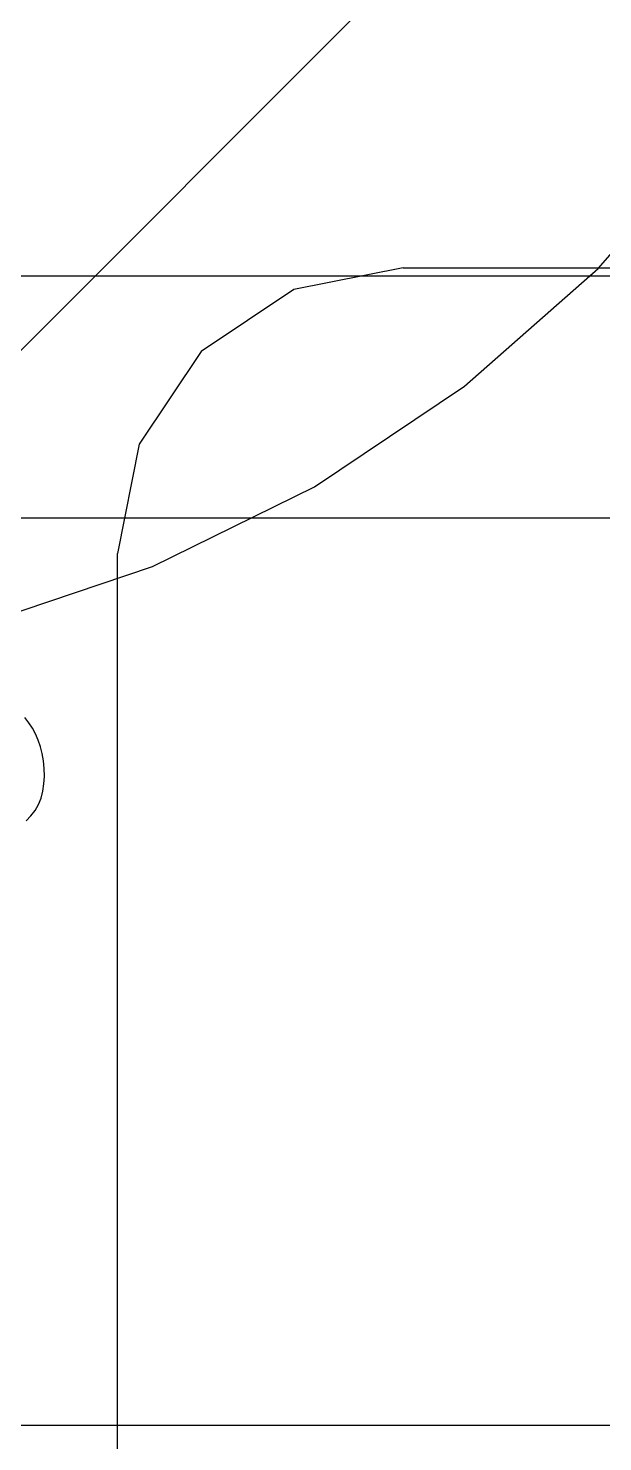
# Model space of a CAD drawing. Extents: x -257 to 298, y -311 to 343.
# Drawn here: x 4.41 to 10.85, y 0.8 to 16.63 of the extents above; entities that cross this region are included whole.
import ezdxf

# ---------------------------------------------------------------- set-up
doc = ezdxf.new("R2010")
doc.units = 0

msp = doc.modelspace()

# ---------------------------------------------------------------- linework, layer by layer
msp.add_line((0.937256, 9.62697), (15.0627, 23.7522))
msp.add_line((0.937256, 9.62697), (15.0627, 23.7522))
at = {"layer": 'Layer 1'}
for p, q in [((10.799881, 13.936028), (12.103157, 15.427704)), ((10.799881, 13.936028), (12.103157, 15.427704)), ((10.799881, 13.936028), (12.103157, 15.427704)), ((10.799881, 13.936028), (12.103157, 15.427704)), ((10.799881, 13.936028), (12.103157, 15.427704)), ((8.61333, 13.9426), (7.388743, 13.699015)), ((8.61333, 13.9426), (7.388743, 13.699015)), ((8.61333, 13.9426), (7.388743, 13.699015)), ((8.61333, 13.9426), (7.388743, 13.699015)), ((8.61333, 13.9426), (7.388743, 13.699015)), ((8.61333, 13.9421), (54.1866, 13.9421)), ((8.61333, 13.9421), (54.1866, 13.9421)), ((8.61333, 13.9421), (54.1866, 13.9421)), ((8.61333, 13.9421), (54.1866, 13.9421)), ((8.61333, 13.9421), (54.1866, 13.9421)), ((9.301221, 12.616381), (10.799881, 13.936028)), ((9.301221, 12.616381), (10.799881, 13.936028)), ((9.301221, 12.616381), (10.799881, 13.936028)), ((9.301221, 12.616381), (10.799881, 13.936028)), ((9.301221, 12.616381), (10.799881, 13.936028)), ((-111.946, 13.8518), (111.946, 13.8518)), ((-111.946, 13.8518), (111.946, 13.8518)), ((-111.946, 13.8518), (111.946, 13.8518)), ((-111.946, 13.8518), (111.946, 13.8518)), ((-111.946, 13.8518), (111.946, 13.8518)), ((-111.946, 13.8518), (111.946, 13.8518)), ((-111.946, 13.8518), (111.946, 13.8518)), ((7.388743, 13.699015), (6.350588, 13.005342)), ((7.388743, 13.699015), (6.350588, 13.005342)), ((7.388743, 13.699015), (6.350588, 13.005342)), ((7.388743, 13.699015), (6.350588, 13.005342)), ((7.388743, 13.699015), (6.350588, 13.005342)), ((6.350588, 13.005342), (5.656915, 11.967187)), ((6.350588, 13.005342), (5.656915, 11.967187)), ((6.350588, 13.005342), (5.656915, 11.967187)), ((6.350588, 13.005342), (5.656915, 11.967187)), ((6.350588, 13.005342), (5.656915, 11.967187)), ((7.62, 11.490973), (9.301221, 12.616381)), ((7.62, 11.490973), (9.301221, 12.616381)), ((7.62, 11.490973), (9.301221, 12.616381)), ((7.62, 11.490973), (9.301221, 12.616381)), ((7.62, 11.490973), (9.301221, 12.616381)), ((5.656915, 11.967187), (5.41333, 10.7426)), ((5.656915, 11.967187), (5.41333, 10.7426)), ((5.656915, 11.967187), (5.41333, 10.7426)), ((5.656915, 11.967187), (5.41333, 10.7426)), ((5.656915, 11.967187), (5.41333, 10.7426)), ((5.804757, 10.597697), (7.62, 11.490973)), ((5.804757, 10.597697), (7.62, 11.490973)), ((5.804757, 10.597697), (7.62, 11.490973)), ((5.804757, 10.597697), (7.62, 11.490973)), ((5.804757, 10.597697), (7.62, 11.490973)), ((0.698141, 11.1425), (26.8266, 11.1425)), ((0.698141, 11.1425), (26.8266, 11.1425)), ((0.698141, 11.1425), (26.8266, 11.1425)), ((0.698141, 11.1425), (26.8266, 11.1425)), ((0.698141, 11.1425), (26.8266, 11.1425)), ((0.698141, 11.1425), (26.8266, 11.1425)), ((0.698141, 11.1425), (26.8266, 11.1425)), ((0.698141, 11.1425), (26.8266, 11.1425)), ((0.698141, 11.1425), (26.8266, 11.1425)), ((0.698141, 11.1425), (26.8266, 11.1425)), ((5.41333, -43.0441), (5.41333, 10.7417)), ((5.41333, -43.0441), (5.41333, 10.7417)), ((5.41333, -43.0441), (5.41333, 10.7417)), ((5.41333, -43.0441), (5.41333, 10.7417)), ((5.41333, -43.0441), (5.41333, 10.7417)), ((3.91258, 9.959643), (5.804757, 10.597697)), ((3.91258, 9.959643), (5.804757, 10.597697)), ((3.91258, 9.959643), (5.804757, 10.597697)), ((3.91258, 9.959643), (5.804757, 10.597697)), ((3.91258, 9.959643), (5.804757, 10.597697)), ((4.420761, 8.848268), (4.374644, 8.905192)), ((4.420761, 8.848268), (4.374644, 8.905192)), ((4.420761, 8.848268), (4.374644, 8.905192)), ((4.420761, 8.848268), (4.374644, 8.905192)), ((4.420761, 8.848268), (4.374644, 8.905192)), ((4.461114, 8.787026), (4.420761, 8.848268)), ((4.461114, 8.787026), (4.420761, 8.848268)), ((4.461114, 8.787026), (4.420761, 8.848268)), ((4.461114, 8.787026), (4.420761, 8.848268)), ((4.461114, 8.787026), (4.420761, 8.848268)), ((4.496422, 8.722171), (4.461114, 8.787026)), ((4.496422, 8.722171), (4.461114, 8.787026)), ((4.496422, 8.722171), (4.461114, 8.787026)), ((4.496422, 8.722171), (4.461114, 8.787026)), ((4.496422, 8.722171), (4.461114, 8.787026)), ((4.526687, 8.652999), (4.496422, 8.722171)), ((4.526687, 8.652999), (4.496422, 8.722171)), ((4.526687, 8.652999), (4.496422, 8.722171)), ((4.526687, 8.652999), (4.496422, 8.722171)), ((4.526687, 8.652999), (4.496422, 8.722171)), ((4.551186, 8.57948), (4.526687, 8.652999)), ((4.551186, 8.57948), (4.526687, 8.652999)), ((4.551186, 8.57948), (4.526687, 8.652999)), ((4.551186, 8.57948), (4.526687, 8.652999)), ((4.551186, 8.57948), (4.526687, 8.652999)), ((4.56992, 8.50311), (4.551186, 8.57948)), ((4.56992, 8.50311), (4.551186, 8.57948)), ((4.56992, 8.50311), (4.551186, 8.57948)), ((4.56992, 8.50311), (4.551186, 8.57948)), ((4.56992, 8.50311), (4.551186, 8.57948)), ((4.583611, 8.421689), (4.56992, 8.50311)), ((4.583611, 8.421689), (4.56992, 8.50311)), ((4.583611, 8.421689), (4.56992, 8.50311)), ((4.583611, 8.421689), (4.56992, 8.50311)), ((4.583611, 8.421689), (4.56992, 8.50311)), ((4.591539, 8.336656), (4.583611, 8.421689)), ((4.591539, 8.336656), (4.583611, 8.421689)), ((4.591539, 8.336656), (4.583611, 8.421689)), ((4.591539, 8.336656), (4.583611, 8.421689)), ((4.591539, 8.336656), (4.583611, 8.421689)), ((4.590099, 8.162213), (4.594423, 8.247952)), ((4.590099, 8.162213), (4.594423, 8.247952)), ((4.590099, 8.162213), (4.594423, 8.247952)), ((4.590099, 8.162213), (4.594423, 8.247952)), ((4.590099, 8.162213), (4.594423, 8.247952)), ((4.59442, 8.24801), (4.591539, 8.336656)), ((4.59442, 8.24801), (4.591539, 8.336656)), ((4.59442, 8.24801), (4.591539, 8.336656)), ((4.59442, 8.24801), (4.591539, 8.336656)), ((4.59442, 8.24801), (4.591539, 8.336656)), ((4.556955, 8.005128), (4.577851, 8.080792)), ((4.556955, 8.005128), (4.577851, 8.080792)), ((4.556955, 8.005128), (4.577851, 8.080792)), ((4.556955, 8.005128), (4.577851, 8.080792)), ((4.556955, 8.005128), (4.577851, 8.080792)), ((4.577851, 8.080792), (4.590099, 8.162213)), ((4.577851, 8.080792), (4.590099, 8.162213)), ((4.577851, 8.080792), (4.590099, 8.162213)), ((4.577851, 8.080792), (4.590099, 8.162213)), ((4.577851, 8.080792), (4.590099, 8.162213)), ((4.490662, 7.866783), (4.528132, 7.933782)), ((4.490662, 7.866783), (4.528132, 7.933782)), ((4.490662, 7.866783), (4.528132, 7.933782)), ((4.490662, 7.866783), (4.528132, 7.933782)), ((4.490662, 7.866783), (4.528132, 7.933782)), ((4.528132, 7.933782), (4.556955, 8.005128)), ((4.528132, 7.933782), (4.556955, 8.005128)), ((4.528132, 7.933782), (4.556955, 8.005128)), ((4.528132, 7.933782), (4.556955, 8.005128)), ((4.528132, 7.933782), (4.556955, 8.005128)), ((4.390501, 7.748588), (4.444545, 7.805541)), ((4.390501, 7.748588), (4.444545, 7.805541)), ((4.390501, 7.748588), (4.444545, 7.805541)), ((4.390501, 7.748588), (4.444545, 7.805541)), ((4.390501, 7.748588), (4.444545, 7.805541)), ((4.444545, 7.805541), (4.490662, 7.866783)), ((4.444545, 7.805541), (4.490662, 7.866783)), ((4.444545, 7.805541), (4.490662, 7.866783)), ((4.444545, 7.805541), (4.490662, 7.866783)), ((4.444545, 7.805541), (4.490662, 7.866783)), ((-50.1334, 0.982513), (50.1334, 0.982513)), ((-50.1334, 0.982513), (50.1334, 0.982513)), ((-50.1334, 0.982513), (50.1334, 0.982513)), ((-50.1334, 0.982513), (50.1334, 0.982513)), ((-50.1334, 0.982513), (50.1334, 0.982513))]:
    msp.add_line(p, q, dxfattribs=at)

doc.saveas('drawing.dxf')
